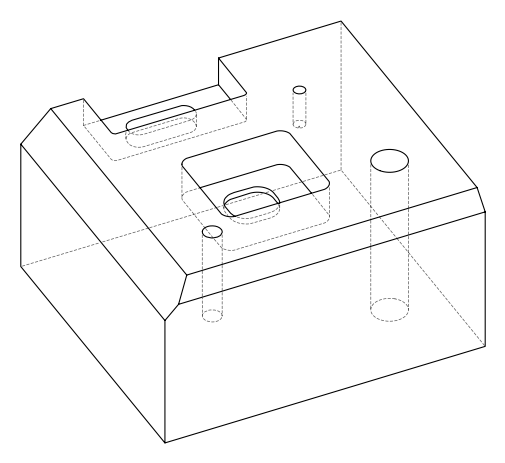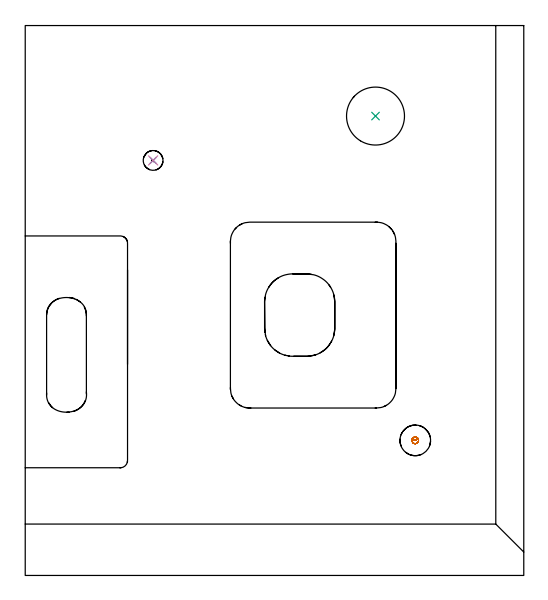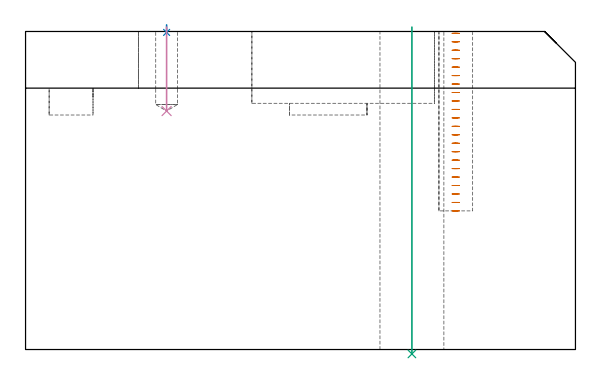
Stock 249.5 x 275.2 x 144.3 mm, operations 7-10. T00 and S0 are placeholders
(PLAN: 10 operations, 8 tool changes, 144.8 min)
(1 AREA_MILL | FG_CHAMFER_SURFACE | UGT0205_001 | 10.59 min | 26397 mm3)
(2 AREA_MILL_1 | FG_CHAMFER_SURFACE_1 | UGT0205_001 | 19.87 min | 80908 mm3)
(3 MILL_RECTANGULAR_POCKET | POCKET_RECTANGULAR_STRAIGHT | NXT0201_011 | Follow Part, ap 3, ae 75% | 3.89 min | 40667 mm3)
(4 MILL_RECTANGULAR_POCKET_1 | POCKET_RECTANGULAR_STRAIGHT_1 | NXT0201_012 | Follow Part, ap 4, ae 75% | 12.41 min | 248417 mm3)
(5 MILL_RECTANGULAR_POCKET_2 | POCKET_RECTANGULAR_STRAIGHT_2 | UGT0201_109 | Follow Part, ap 6.35, ae 75% | 0.25 min | 6786 mm3)
(6 MILL_SLOT | SLOT_PARTIAL_RECTANGULAR | NXT0201_008 | Follow Part, ap 1.5, ae 75% | 95.66 min | 125893 mm3)
(7 MILL_BLIND_HOLE_FROM_SOLID_MATERIAL | STEP1POCKET | NXT0201_011 | Spiral | 1.4 min | 14969 mm3)
(8 SPOT_DRILL | STEP1POCKET_1 | NXT0321_9005460120000 | 0.03 min | 2 mm3)
(9 INDEXABLE_INSERT_DRILL_THROUGH_HOLE_FROM_SOLID | STEP1HOLE | NXT0302_029 | 0.59 min | 95277 mm3)
(10 DRILL_BLIND_HOLE_INTO_CENTER | STEP1POCKET_1 | UGT0301_494 | 0.15 min | 2627 mm3)
(TOOL UGT0205_001 | Chamfer Mill 20 x 3 x 45 deg. | D20 FL50 Z2)
(TOOL NXT0201_011 | ENDMILL 12mm [2P460-1200-NA 1630] | D12 FL38 Z6)
(TOOL NXT0201_012 | ENDMILL 16mm [2P460-1600-NA 1630] | D16 FL38 Z6)
(TOOL UGT0201_109 | End Mill 25.4 mm | D25.4 FL25 Z2)
(TOOL NXT0201_008 | ENDMILL 6mm [2P460-0600-NA 1630] | D6 FL26 Z6)
(TOOL NXT0321_9005460120000 | NC Spot Drill, 142deg, 12mm, Carbide, Uncoated | D12 PA142 FL30 Z2)
(TOOL NXT0302_029 | Index. Insert Drill 29mm [880-D2900L32-05] | D29 PA176 FL145 Z2)
(TOOL UGT0301_494 | Carbide Drill 9.9 mm | D9.9 PA118 FL87 Z2)
(OP 7 MILL_BLIND_HOLE_FROM_SOLID_MATERIAL)
G17 G21 G94 G90
T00 M6
G54
G17 G0 G90 X195.2 Y67.6 S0 M3
G43 Z154.3 H1
Z143.464
G94 G3 X195.96 Y68.49 R0.77 F250.
X194.942 Y69.23 R0.89
X193.57 Y67.342 R1.65
X194.942 Y69.23 R-1.65
X194.256 Y68.286 R0.825
X195.2 Y67.6 R0.825
G0 Z139.627
G3 X195.96 Y68.49 R0.77
X194.942 Y69.23 R0.89
X193.57 Y67.342 R1.65
X194.942 Y69.23 R-1.65
X194.256 Y68.286 R0.825
X195.2 Y67.6 R0.825
G0 Z135.791
G3 X195.96 Y68.49 R0.77
X194.942 Y69.23 R0.89
X193.57 Y67.342 R1.65
X194.942 Y69.23 R-1.65
X194.256 Y68.286 R0.825
X195.2 Y67.6 R0.825
G0 Z131.955
G3 X195.96 Y68.49 R0.77
X194.942 Y69.23 R0.89
X193.57 Y67.342 R1.65
X194.942 Y69.23 R-1.65
X194.256 Y68.286 R0.825
X195.2 Y67.6 R0.825
G0 Z128.118
G3 X195.96 Y68.49 R0.77
X194.942 Y69.23 R0.89
X193.57 Y67.342 R1.65
X194.942 Y69.23 R-1.65
X194.256 Y68.286 R0.825
X195.2 Y67.6 R0.825
G0 Z124.282
G3 X195.96 Y68.49 R0.77
X194.942 Y69.23 R0.89
X193.57 Y67.342 R1.65
X194.942 Y69.23 R-1.65
X194.256 Y68.286 R0.825
X195.2 Y67.6 R0.825
G0 Z120.445
G3 X195.96 Y68.49 R0.77
X194.942 Y69.23 R0.89
X193.57 Y67.342 R1.65
X194.942 Y69.23 R-1.65
X194.256 Y68.286 R0.825
X195.2 Y67.6 R0.825
G0 Z116.609
G3 X195.96 Y68.49 R0.77
X194.942 Y69.23 R0.89
X193.57 Y67.342 R1.65
X194.942 Y69.23 R-1.65
X194.256 Y68.286 R0.825
X195.2 Y67.6 R0.825
G0 Z112.773
G3 X195.96 Y68.49 R0.77
X194.942 Y69.23 R0.89
X193.57 Y67.342 R1.65
X194.942 Y69.23 R-1.65
X194.256 Y68.286 R0.825
X195.2 Y67.6 R0.825
G0 Z108.936
G3 X195.96 Y68.49 R0.77
X194.942 Y69.23 R0.89
X193.57 Y67.342 R1.65
X194.942 Y69.23 R-1.65
X194.256 Y68.286 R0.825
X195.2 Y67.6 R0.825
G0 Z105.1
G3 X195.96 Y68.49 R0.77
X194.942 Y69.23 R0.89
X193.57 Y67.342 R1.65
X194.942 Y69.23 R-1.65
X194.256 Y68.286 R0.825
X195.2 Y67.6 R0.825
G0 Z101.264
G3 X195.96 Y68.49 R0.77
X194.942 Y69.23 R0.89
X193.57 Y67.342 R1.65
X194.942 Y69.23 R-1.65
X194.256 Y68.286 R0.825
X195.2 Y67.6 R0.825
G0 Z97.427
G3 X195.96 Y68.49 R0.77
X194.942 Y69.23 R0.89
X193.57 Y67.342 R1.65
X194.942 Y69.23 R-1.65
X194.256 Y68.286 R0.825
X195.2 Y67.6 R0.825
G0 Z93.591
G3 X195.96 Y68.49 R0.77
X194.942 Y69.23 R0.89
X193.57 Y67.342 R1.65
X194.942 Y69.23 R-1.65
X194.256 Y68.286 R0.825
X195.2 Y67.6 R0.825
G0 Z89.755
G3 X195.96 Y68.49 R0.77
X194.942 Y69.23 R0.89
X193.57 Y67.342 R1.65
X194.942 Y69.23 R-1.65
X194.256 Y68.286 R0.825
X195.2 Y67.6 R0.825
G0 Z85.918
G3 X195.96 Y68.49 R0.77
X194.942 Y69.23 R0.89
X193.57 Y67.342 R1.65
X194.942 Y69.23 R-1.65
X194.256 Y68.286 R0.825
X195.2 Y67.6 R0.825
G0 Z82.082
G3 X195.96 Y68.49 R0.77
X194.942 Y69.23 R0.89
X193.57 Y67.342 R1.65
X194.942 Y69.23 R-1.65
X194.256 Y68.286 R0.825
X195.2 Y67.6 R0.825
G0 Z78.245
G3 X195.96 Y68.49 R0.77
X194.942 Y69.23 R0.89
X193.57 Y67.342 R1.65
X194.942 Y69.23 R-1.65
X194.256 Y68.286 R0.825
X195.2 Y67.6 R0.825
G0 Z74.409
G3 X195.96 Y68.49 R0.77
X194.942 Y69.23 R0.89
X193.57 Y67.342 R1.65
X194.942 Y69.23 R-1.65
X194.256 Y68.286 R0.825
X195.2 Y67.6 R0.825
G0 Z70.573
G3 X195.96 Y68.49 R0.77
X194.942 Y69.23 R0.89
X193.57 Y67.342 R1.65
X194.942 Y69.23 R-1.65
X194.256 Y68.286 R0.825
X195.2 Y67.6 R0.825
G0 Z66.736
G3 X195.96 Y68.49 R0.77
X194.942 Y69.23 R0.89
X193.57 Y67.342 R1.65
X194.942 Y69.23 R-1.65
X194.256 Y68.286 R0.825
X195.2 Y67.6 R0.825
G0 Z62.9
G3 X195.96 Y68.49 R0.77
X194.942 Y69.23 R0.89
X193.57 Y67.342 R1.65
X194.942 Y69.23 R-1.65
X194.256 Y68.286 R0.825
X195.2 Y67.6 R0.825
G0 Z154.3
M5
M2
(OP 8 SPOT_DRILL)
G17 G21 G94 G90
T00 M6
G54
G17 G0 G90 X64. Y207.7 S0 M3
G43 Z154.3 H0
G94 G81 G98 Z143.874 F250. R147.3
G80
M5
M2
(OP 9 INDEXABLE_INSERT_DRILL_THROUGH_HOLE_FROM_SOLID)
G17 G21 G94 G90
T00 M6
G54
G17 G0 G90 X175.3 Y229.9 S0 M3
G43 Z154.3 H1
G94 G81 G98 Z-2.006 F250. R146.3
G80
M5
M2
(OP 10 DRILL_BLIND_HOLE_INTO_CENTER)
G17 G21 G94 G90
T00 M6
G54
G17 G0 G90 X64. Y207.7 S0 M3
G43 Z154.3 H0
G94 G81 G98 Z108.2 F250. R146.3
G80
M5
M2
